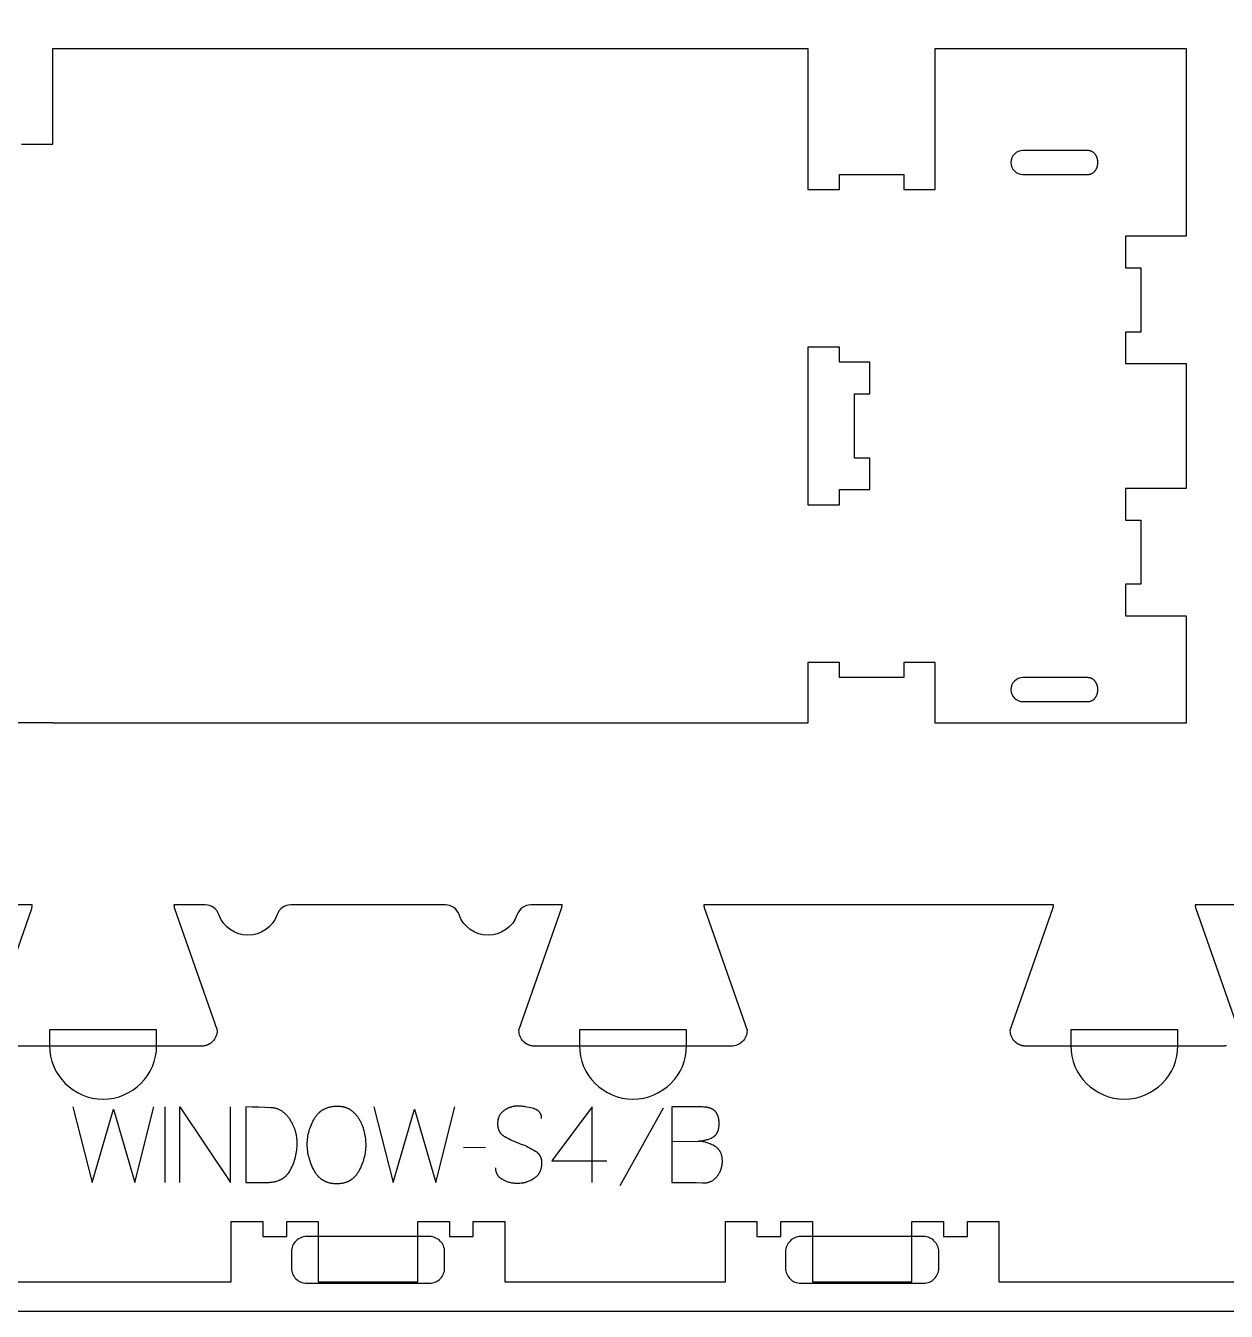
# Model space of a CAD drawing. Extents: x 0 to 4485, y 0 to 8771.
# Drawn here: x 2058 to 2534, y 3763 to 4272 of the extents above; entities that cross this region are included whole.
import ezdxf

# ---------------------------------------------------------------- set-up
doc = ezdxf.new("R2010")
doc.units = 0
for name, color, linetype in [('0_SHEET_SPRUCEPLY_2440X122', 1, 'CONTINUOUS'), ('1_ANYTOOL_1MMDEEP_LABELS_S', 2, 'CONTINUOUS'), ('3_ANYTOOL_CUTTHROUGH_INSID', 4, 'CONTINUOUS'), ('4_ANYTOOL_CUTTHROUGH_OUTSI', 5, 'CONTINUOUS'), ('5_ANYTOOL_HALF_MILL_9MM_IN', 3, 'CONTINUOUS')]:
    doc.layers.add(name, color=color, linetype=linetype)

msp = doc.modelspace()

# ---------------------------------------------------------------- linework, layer by layer
at = {"layer": '0_SHEET_SPRUCEPLY_2440X122'}
msp.add_lwpolyline([(371.7, 4982.59), (371.7, 3762.59), (2811.7, 3762.59), (2811.7, 4982.59)], close=True, dxfattribs=at)
at = {"layer": '1_ANYTOOL_1MMDEEP_LABELS_S', "color": 2}
for points in [[(2076.81, 3843.6), (2084.52, 3813.6), (2092.96, 3842.7), (2101.45, 3813.6), (2108.95, 3843.6)], [(2113.32, 3843.6), (2113.32, 3813.6)], [(2119.32, 3813.6), (2119.32, 3843.6), (2139.38, 3813.6), (2139.38, 3843.6)], [(2196.21, 3843.6), (2203.92, 3813.6), (2212.36, 3842.7), (2220.85, 3813.6), (2228.35, 3843.6)], [(2262.81, 3839.01), (2262.8, 3839.2), (2262.8, 3839.3), (2262.79, 3839.39), (2262.79, 3839.48), (2262.78, 3839.57), (2262.77, 3839.66), (2262.76, 3839.74), (2262.74, 3839.83), (2262.73, 3839.91), (2262.71, 3840), (2262.69, 3840.08), (2262.67, 3840.16), (2262.65, 3840.25), (2262.63, 3840.33), (2262.6, 3840.4), (2262.58, 3840.48), (2262.55, 3840.56), (2262.52, 3840.64), (2262.49, 3840.71), (2262.45, 3840.79), (2262.42, 3840.86), (2262.38, 3840.93), (2262.35, 3841), (2262.31, 3841.07), (2262.27, 3841.14), (2262.22, 3841.21), (2262.18, 3841.28), (2262.13, 3841.34), (2262.09, 3841.41), (2262.04, 3841.47), (2261.99, 3841.53), (2261.94, 3841.59), (2261.88, 3841.66), (2261.83, 3841.71), (2261.77, 3841.77), (2261.71, 3841.83), (2261.65, 3841.89), (2261.59, 3841.94), (2261.53, 3842), (2261.46, 3842.05), (2261.4, 3842.1), (2261.33, 3842.16), (2261.26, 3842.21), (2261.19, 3842.26), (2261.11, 3842.3), (2261.04, 3842.35), (2260.96, 3842.4), (2260.89, 3842.44), (2260.81, 3842.49), (2260.73, 3842.53), (2260.64, 3842.57), (2260.47, 3842.65), (2260.3, 3842.73), (2260.11, 3842.81), (2259.93, 3842.87), (2259.73, 3842.94), (2259.53, 3843), (2258.72, 3843.22), (2257.92, 3843.41), (2257.13, 3843.58), (2256.36, 3843.71), (2255.98, 3843.76), (2255.61, 3843.81), (2255.23, 3843.85), (2254.86, 3843.88), (2254.5, 3843.91), (2254.14, 3843.93), (2253.78, 3843.94), (2253.42, 3843.94), (2253.23, 3843.94), (2253.03, 3843.94), (2252.84, 3843.93), (2252.65, 3843.91), (2252.46, 3843.9), (2252.27, 3843.88), (2252.08, 3843.86), (2251.9, 3843.83), (2251.71, 3843.8), (2251.53, 3843.77), (2251.35, 3843.73), (2251.17, 3843.69), (2250.99, 3843.64), (2250.81, 3843.59), (2250.63, 3843.54), (2250.45, 3843.49), (2250.28, 3843.43), (2250.11, 3843.37), (2249.93, 3843.3), (2249.76, 3843.23), (2249.59, 3843.16), (2249.42, 3843.08), (2249.26, 3843), (2249.09, 3842.92), (2248.93, 3842.83), (2248.76, 3842.74), (2248.6, 3842.65), (2248.44, 3842.55), (2248.28, 3842.45), (2248.12, 3842.34), (2247.96, 3842.23), (2247.81, 3842.12), (2247.65, 3842.01), (2247.51, 3841.89), (2247.36, 3841.77), (2247.22, 3841.64), (2247.09, 3841.51), (2246.96, 3841.38), (2246.84, 3841.25), (2246.72, 3841.11), (2246.61, 3840.97), (2246.5, 3840.83), (2246.39, 3840.68), (2246.29, 3840.54), (2246.2, 3840.38), (2246.11, 3840.23), (2246.02, 3840.07), (2245.94, 3839.91), (2245.87, 3839.75), (2245.8, 3839.58), (2245.73, 3839.41), (2245.67, 3839.23), (2245.62, 3839.06), (2245.56, 3838.88), (2245.52, 3838.7), (2245.48, 3838.51), (2245.44, 3838.32), (2245.41, 3838.13), (2245.38, 3837.93), (2245.36, 3837.74), (2245.34, 3837.54), (2245.33, 3837.33), (2245.32, 3837.12), (2245.32, 3836.91), (2245.32, 3836.7), (2245.33, 3836.49), (2245.35, 3836.28), (2245.37, 3836.08), (2245.39, 3835.88), (2245.42, 3835.68), (2245.46, 3835.49), (2245.5, 3835.3), (2245.55, 3835.11), (2245.6, 3834.93), (2245.66, 3834.75), (2245.72, 3834.58), (2245.75, 3834.49), (2245.79, 3834.41), (2245.83, 3834.32), (2245.86, 3834.24), (2245.9, 3834.16), (2245.94, 3834.07), (2245.99, 3833.99), (2246.03, 3833.91), (2246.07, 3833.84), (2246.12, 3833.76), (2246.17, 3833.68), (2246.22, 3833.61), (2246.27, 3833.53), (2246.32, 3833.46), (2246.37, 3833.38), (2246.43, 3833.31), (2246.48, 3833.24), (2246.54, 3833.17), (2246.6, 3833.1), (2246.66, 3833.03), (2246.72, 3832.97), (2246.78, 3832.9), (2246.85, 3832.83), (2246.91, 3832.77), (2247.05, 3832.64), (2247.19, 3832.52), (2247.34, 3832.4), (2247.49, 3832.28), (2247.64, 3832.17), (2247.81, 3832.06), (2247.98, 3831.96), (2248.15, 3831.86), (2248.87, 3831.47), (2249.6, 3831.09), (2250.34, 3830.72), (2251.11, 3830.36), (2251.89, 3830.02), (2252.68, 3829.68), (2253.49, 3829.36), (2254.32, 3829.05), (2255.15, 3828.74), (2255.95, 3828.41), (2256.74, 3828.07), (2257.5, 3827.71), (2258.25, 3827.33), (2258.97, 3826.94), (2259.68, 3826.54), (2260.36, 3826.11), (2260.53, 3826.01), (2260.69, 3825.89), (2260.84, 3825.78), (2260.92, 3825.72), (2260.99, 3825.65), (2261.06, 3825.59), (2261.14, 3825.53), (2261.2, 3825.47), (2261.27, 3825.4), (2261.34, 3825.34), (2261.4, 3825.27), (2261.47, 3825.2), (2261.53, 3825.13), (2261.59, 3825.06), (2261.65, 3824.99), (2261.7, 3824.92), (2261.76, 3824.85), (2261.81, 3824.77), (2261.87, 3824.7), (2261.92, 3824.62), (2261.97, 3824.55), (2262.02, 3824.47), (2262.06, 3824.39), (2262.11, 3824.31), (2262.15, 3824.23), (2262.2, 3824.15), (2262.24, 3824.07), (2262.28, 3823.98), (2262.31, 3823.9), (2262.35, 3823.81), (2262.39, 3823.72), (2262.42, 3823.64), (2262.45, 3823.55), (2262.48, 3823.46), (2262.51, 3823.37), (2262.54, 3823.28), (2262.57, 3823.19), (2262.62, 3823), (2262.66, 3822.81), (2262.7, 3822.61), (2262.73, 3822.41), (2262.75, 3822.21), (2262.77, 3822), (2262.79, 3821.79), (2262.79, 3821.57), (2262.79, 3821.35), (2262.79, 3821.13), (2262.78, 3820.9), (2262.76, 3820.67), (2262.74, 3820.44), (2262.72, 3820.21), (2262.69, 3819.99), (2262.65, 3819.77), (2262.61, 3819.55), (2262.56, 3819.34), (2262.51, 3819.13), (2262.45, 3818.93), (2262.39, 3818.73), (2262.33, 3818.53), (2262.25, 3818.33), (2262.18, 3818.14), (2262.1, 3817.96), (2262.01, 3817.77), (2261.92, 3817.6), (2261.82, 3817.42), (2261.72, 3817.25), (2261.61, 3817.08), (2261.5, 3816.92), (2261.39, 3816.76), (2261.26, 3816.6), (2261.14, 3816.45), (2261, 3816.3), (2260.87, 3816.15), (2260.73, 3816.01), (2260.58, 3815.87), (2260.43, 3815.74), (2260.27, 3815.61), (2260.11, 3815.48), (2259.94, 3815.36), (2259.77, 3815.24), (2259.59, 3815.12), (2259.23, 3814.9), (2258.87, 3814.69), (2258.5, 3814.5), (2258.13, 3814.32), (2257.75, 3814.16), (2257.38, 3814.01), (2257.19, 3813.94), (2256.99, 3813.87), (2256.8, 3813.81), (2256.61, 3813.75), (2256.42, 3813.69), (2256.22, 3813.64), (2256.02, 3813.59), (2255.83, 3813.54), (2255.63, 3813.5), (2255.43, 3813.46), (2255.23, 3813.42), (2255.03, 3813.39), (2254.83, 3813.36), (2254.63, 3813.34), (2254.22, 3813.3), (2253.81, 3813.27), (2253.4, 3813.26), (2252.99, 3813.26), (2252.58, 3813.27), (2252.18, 3813.3), (2251.78, 3813.34), (2251.38, 3813.39), (2250.99, 3813.45), (2250.6, 3813.53), (2250.22, 3813.62), (2249.85, 3813.72), (2249.47, 3813.84), (2249.11, 3813.97), (2248.74, 3814.11), (2248.38, 3814.26), (2248.03, 3814.43), (2247.68, 3814.61), (2247.34, 3814.8), (2247.17, 3814.9), (2247, 3815), (2246.85, 3815.11), (2246.69, 3815.22), (2246.55, 3815.33), (2246.4, 3815.45), (2246.27, 3815.57), (2246.14, 3815.69), (2246.01, 3815.81), (2245.89, 3815.94), (2245.77, 3816.07), (2245.66, 3816.2), (2245.61, 3816.27), (2245.56, 3816.34), (2245.51, 3816.41), (2245.46, 3816.48), (2245.41, 3816.55), (2245.37, 3816.62), (2245.32, 3816.69), (2245.28, 3816.76), (2245.24, 3816.83), (2245.2, 3816.91), (2245.16, 3816.98), (2245.12, 3817.06), (2245.08, 3817.14), (2245.05, 3817.21), (2245.01, 3817.29), (2244.98, 3817.37), (2244.95, 3817.45), (2244.92, 3817.53), (2244.89, 3817.61), (2244.86, 3817.69), (2244.81, 3817.85), (2244.76, 3818.02), (2244.72, 3818.19), (2244.69, 3818.37), (2244.66, 3818.54), (2244.64, 3818.72), (2244.62, 3818.91), (2244.6, 3819.09), (2244.6, 3819.28), (2244.59, 3819.47)], [(2282.82, 3813.6), (2282.86, 3843.64), (2266.84, 3822.26)], [(2314.45, 3829.93), (2324.99, 3830.06), (2325.39, 3830.09), (2325.79, 3830.13), (2326.17, 3830.18), (2326.56, 3830.24), (2326.93, 3830.3), (2327.3, 3830.38), (2327.67, 3830.46), (2328.03, 3830.56), (2328.39, 3830.66), (2328.73, 3830.77), (2329.08, 3830.89), (2329.42, 3831.02), (2329.75, 3831.16), (2330.08, 3831.3), (2330.4, 3831.46), (2330.71, 3831.62), (2330.79, 3831.66), (2330.87, 3831.71), (2330.94, 3831.75), (2331.02, 3831.8), (2331.09, 3831.85), (2331.16, 3831.9), (2331.23, 3831.95), (2331.3, 3832), (2331.37, 3832.06), (2331.44, 3832.11), (2331.5, 3832.17), (2331.57, 3832.23), (2331.63, 3832.29), (2331.69, 3832.35), (2331.75, 3832.41), (2331.81, 3832.47), (2331.87, 3832.54), (2331.93, 3832.6), (2331.98, 3832.67), (2332.04, 3832.74), (2332.09, 3832.81), (2332.14, 3832.88), (2332.19, 3832.95), (2332.24, 3833.03), (2332.29, 3833.1), (2332.34, 3833.18), (2332.38, 3833.26), (2332.43, 3833.34), (2332.47, 3833.42), (2332.51, 3833.5), (2332.56, 3833.59), (2332.59, 3833.67), (2332.63, 3833.76), (2332.67, 3833.85), (2332.74, 3834.03), (2332.81, 3834.21), (2332.87, 3834.41), (2332.93, 3834.6), (2332.98, 3834.81), (2333.02, 3835.01), (2333.07, 3835.23), (2333.1, 3835.44), (2333.13, 3835.67), (2333.16, 3835.9), (2333.18, 3836.13), (2333.2, 3836.37), (2333.21, 3836.62), (2333.22, 3836.87), (2333.22, 3837.13), (2333.22, 3837.53), (2333.21, 3837.72), (2333.2, 3837.91), (2333.18, 3838.1), (2333.16, 3838.29), (2333.14, 3838.47), (2333.12, 3838.65), (2333.09, 3838.82), (2333.06, 3838.99), (2333.02, 3839.16), (2332.99, 3839.33), (2332.95, 3839.49), (2332.9, 3839.65), (2332.85, 3839.81), (2332.8, 3839.96), (2332.75, 3840.11), (2332.69, 3840.26), (2332.63, 3840.4), (2332.57, 3840.54), (2332.5, 3840.68), (2332.43, 3840.81), (2332.36, 3840.94), (2332.28, 3841.07), (2332.2, 3841.2), (2332.12, 3841.32), (2332.03, 3841.44), (2331.94, 3841.55), (2331.85, 3841.67), (2331.75, 3841.77), (2331.65, 3841.88), (2331.55, 3841.98), (2331.44, 3842.08), (2331.33, 3842.18), (2331.22, 3842.27), (2331.11, 3842.36), (2330.99, 3842.45), (2330.86, 3842.53), (2330.74, 3842.61), (2330.61, 3842.69), (2330.48, 3842.76), (2330.34, 3842.84), (2330.2, 3842.9), (2330.06, 3842.97), (2329.92, 3843.03), (2329.77, 3843.09), (2329.62, 3843.14), (2329.46, 3843.2), (2329.3, 3843.25), (2329.14, 3843.29), (2328.98, 3843.33), (2328.81, 3843.37), (2328.64, 3843.41), (2328.46, 3843.44), (2328.28, 3843.47), (2328.1, 3843.5), (2327.92, 3843.52), (2327.73, 3843.54), (2327.54, 3843.56), (2327.35, 3843.58), (2326.95, 3843.59), (2326.54, 3843.6), (2314.45, 3843.6)], [(2314.45, 3843.6), (2314.45, 3813.6), (2324.14, 3813.6), (2326.66, 3813.51), (2326.89, 3813.51), (2327.12, 3813.51), (2327.34, 3813.52), (2327.56, 3813.53), (2327.78, 3813.54), (2327.99, 3813.57), (2328.2, 3813.59), (2328.41, 3813.63), (2328.61, 3813.67), (2328.81, 3813.71), (2329.01, 3813.76), (2329.2, 3813.82), (2329.39, 3813.88), (2329.58, 3813.95), (2329.77, 3814.02), (2329.95, 3814.1), (2330.13, 3814.18), (2330.3, 3814.27), (2330.47, 3814.37), (2330.64, 3814.47), (2330.81, 3814.57), (2330.97, 3814.69), (2331.13, 3814.8), (2331.29, 3814.93), (2331.44, 3815.05), (2331.59, 3815.19), (2331.74, 3815.33), (2331.88, 3815.47), (2332.03, 3815.62), (2332.16, 3815.78), (2332.3, 3815.94), (2332.43, 3816.11), (2332.56, 3816.28), (2332.68, 3816.45), (2332.8, 3816.62), (2332.92, 3816.8), (2333.03, 3816.97), (2333.14, 3817.15), (2333.24, 3817.33), (2333.34, 3817.5), (2333.43, 3817.68), (2333.52, 3817.87), (2333.61, 3818.05), (2333.7, 3818.23), (2333.77, 3818.41), (2333.85, 3818.6), (2333.92, 3818.79), (2333.99, 3818.97), (2334.05, 3819.16), (2334.11, 3819.35), (2334.16, 3819.54), (2334.22, 3819.74), (2334.26, 3819.93), (2334.3, 3820.12), (2334.34, 3820.32), (2334.38, 3820.52), (2334.41, 3820.71), (2334.43, 3820.91), (2334.46, 3821.11), (2334.47, 3821.31), (2334.49, 3821.52), (2334.5, 3821.72), (2334.51, 3821.92), (2334.51, 3822.13), (2334.5, 3822.38), (2334.5, 3822.63), (2334.48, 3822.87), (2334.46, 3823.11), (2334.44, 3823.35), (2334.4, 3823.58), (2334.37, 3823.8), (2334.33, 3824.02), (2334.28, 3824.24), (2334.22, 3824.45), (2334.16, 3824.66), (2334.1, 3824.86), (2334.03, 3825.06), (2333.95, 3825.25), (2333.87, 3825.44), (2333.78, 3825.63), (2333.73, 3825.72), (2333.68, 3825.81), (2333.64, 3825.9), (2333.59, 3825.98), (2333.53, 3826.07), (2333.48, 3826.16), (2333.43, 3826.24), (2333.37, 3826.32), (2333.31, 3826.4), (2333.25, 3826.49), (2333.19, 3826.57), (2333.13, 3826.64), (2333.07, 3826.72), (2333, 3826.8), (2332.94, 3826.87), (2332.87, 3826.95), (2332.8, 3827.02), (2332.73, 3827.09), (2332.66, 3827.16), (2332.58, 3827.23), (2332.51, 3827.3), (2332.43, 3827.37), (2332.28, 3827.5), (2332.11, 3827.63), (2331.95, 3827.75), (2331.77, 3827.87), (2331.59, 3827.98), (2331.23, 3828.2), (2330.85, 3828.4), (2330.47, 3828.59), (2330.09, 3828.78), (2329.7, 3828.95), (2329.3, 3829.11), (2328.9, 3829.25), (2328.49, 3829.39), (2328.07, 3829.51), (2327.65, 3829.62), (2327.22, 3829.73), (2326.79, 3829.82), (2326.35, 3829.89), (2325.9, 3829.96), (2325.45, 3830.01), (2324.99, 3830.06)], [(2311.02, 3843.13), (2293.84, 3812.36)], [(2240.56, 3827.49), (2231.78, 3827.4)], [(2266.84, 3822.26), (2288.61, 3822.26)]]:
    msp.add_lwpolyline(points, dxfattribs=at)
for points in [[(2145.42, 3843.6), (2145.42, 3813.6), (2153.95, 3813.69), (2154.36, 3813.7), (2154.76, 3813.72), (2155.16, 3813.74), (2155.55, 3813.78), (2155.93, 3813.83), (2156.3, 3813.89), (2156.66, 3813.96), (2157.02, 3814.03), (2157.37, 3814.12), (2157.71, 3814.21), (2158.04, 3814.32), (2158.37, 3814.43), (2158.68, 3814.56), (2158.84, 3814.62), (2158.99, 3814.69), (2159.14, 3814.76), (2159.29, 3814.83), (2159.44, 3814.91), (2159.59, 3814.98), (2159.73, 3815.06), (2159.87, 3815.14), (2160.01, 3815.23), (2160.15, 3815.31), (2160.28, 3815.4), (2160.42, 3815.5), (2160.55, 3815.59), (2160.68, 3815.69), (2160.81, 3815.78), (2160.93, 3815.88), (2161.06, 3815.99), (2161.18, 3816.09), (2161.3, 3816.2), (2161.42, 3816.31), (2161.53, 3816.42), (2161.65, 3816.54), (2161.76, 3816.66), (2161.87, 3816.78), (2161.98, 3816.9), (2162.09, 3817.02), (2162.19, 3817.15), (2162.29, 3817.28), (2162.39, 3817.41), (2162.49, 3817.54), (2162.59, 3817.68), (2162.68, 3817.82), (2162.86, 3818.1), (2163.04, 3818.4), (2163.21, 3818.7), (2163.52, 3819.32), (2163.82, 3819.94), (2164.1, 3820.57), (2164.35, 3821.21), (2164.59, 3821.85), (2164.8, 3822.5), (2164.99, 3823.15), (2165.17, 3823.81), (2165.32, 3824.48), (2165.45, 3825.15), (2165.57, 3825.82), (2165.66, 3826.5), (2165.73, 3827.19), (2165.78, 3827.88), (2165.81, 3828.58), (2165.82, 3829.29), (2165.81, 3829.88), (2165.78, 3830.47), (2165.73, 3831.06), (2165.67, 3831.64), (2165.58, 3832.21), (2165.53, 3832.5), (2165.47, 3832.78), (2165.41, 3833.06), (2165.35, 3833.34), (2165.28, 3833.62), (2165.2, 3833.89), (2165.12, 3834.17), (2165.04, 3834.44), (2164.95, 3834.71), (2164.85, 3834.98), (2164.75, 3835.25), (2164.65, 3835.52), (2164.54, 3835.79), (2164.42, 3836.05), (2164.18, 3836.58), (2163.92, 3837.1), (2163.64, 3837.61), (2163.34, 3838.11), (2163.14, 3838.42), (2162.94, 3838.72), (2162.74, 3839.01), (2162.54, 3839.28), (2162.33, 3839.55), (2162.12, 3839.81), (2161.9, 3840.06), (2161.68, 3840.3), (2161.46, 3840.54), (2161.24, 3840.76), (2161.01, 3840.97), (2160.78, 3841.18), (2160.54, 3841.37), (2160.3, 3841.56), (2160.06, 3841.73), (2159.82, 3841.9), (2159.57, 3842.06), (2159.32, 3842.21), (2159.06, 3842.35), (2158.8, 3842.48), (2158.54, 3842.6), (2158.27, 3842.71), (2158, 3842.81), (2157.73, 3842.91), (2157.46, 3842.99), (2157.18, 3843.07), (2156.89, 3843.13), (2156.61, 3843.19), (2156.32, 3843.24), (2156.02, 3843.27), (2155.73, 3843.3), (2155.43, 3843.32), (2153, 3843.43), (2150.52, 3843.51), (2147.99, 3843.57)], [(2181.89, 3843.94), (2182.26, 3843.94), (2182.63, 3843.92), (2182.99, 3843.89), (2183.34, 3843.85), (2183.51, 3843.83), (2183.68, 3843.8), (2183.85, 3843.77), (2184.02, 3843.74), (2184.18, 3843.7), (2184.35, 3843.66), (2184.51, 3843.62), (2184.67, 3843.57), (2184.83, 3843.53), (2184.98, 3843.48), (2185.14, 3843.42), (2185.29, 3843.37), (2185.44, 3843.31), (2185.59, 3843.24), (2185.74, 3843.18), (2185.89, 3843.11), (2186.03, 3843.04), (2186.17, 3842.97), (2186.31, 3842.89), (2186.45, 3842.81), (2186.59, 3842.73), (2186.73, 3842.64), (2186.86, 3842.56), (2186.99, 3842.46), (2187.25, 3842.28), (2187.51, 3842.08), (2187.75, 3841.88), (2188, 3841.68), (2188.23, 3841.46), (2188.46, 3841.24), (2188.69, 3841.02), (2188.91, 3840.79), (2189.12, 3840.55), (2189.33, 3840.31), (2189.53, 3840.06), (2189.72, 3839.8), (2189.91, 3839.54), (2190.09, 3839.27), (2190.27, 3839), (2190.44, 3838.71), (2190.61, 3838.43), (2190.77, 3838.14), (2190.92, 3837.85), (2191.07, 3837.55), (2191.22, 3837.25), (2191.35, 3836.94), (2191.48, 3836.64), (2191.61, 3836.33), (2191.73, 3836.01), (2191.85, 3835.69), (2191.96, 3835.37), (2192.06, 3835.04), (2192.16, 3834.71), (2192.25, 3834.38), (2192.33, 3834.04), (2192.41, 3833.7), (2192.56, 3833.02), (2192.69, 3832.34), (2192.79, 3831.67), (2192.88, 3831.01), (2192.95, 3830.36), (2193, 3829.71), (2193.03, 3829.06), (2193.04, 3828.43), (2193.03, 3827.79), (2192.99, 3827.15), (2192.94, 3826.52), (2192.86, 3825.88), (2192.77, 3825.24), (2192.65, 3824.6), (2192.51, 3823.97), (2192.34, 3823.33), (2192.16, 3822.69), (2191.96, 3822.05), (2191.73, 3821.42), (2191.48, 3820.78), (2191.21, 3820.14), (2190.92, 3819.5), (2190.61, 3818.87), (2190.27, 3818.23), (2190.1, 3817.92), (2189.91, 3817.61), (2189.73, 3817.32), (2189.53, 3817.03), (2189.33, 3816.76), (2189.12, 3816.5), (2188.91, 3816.24), (2188.69, 3816), (2188.58, 3815.88), (2188.46, 3815.76), (2188.35, 3815.65), (2188.23, 3815.54), (2188.11, 3815.43), (2187.99, 3815.33), (2187.87, 3815.22), (2187.75, 3815.12), (2187.62, 3815.02), (2187.5, 3814.93), (2187.37, 3814.83), (2187.24, 3814.74), (2187.11, 3814.65), (2186.98, 3814.57), (2186.84, 3814.49), (2186.71, 3814.4), (2186.57, 3814.33), (2186.43, 3814.25), (2186.29, 3814.18), (2186.15, 3814.11), (2186.01, 3814.04), (2185.86, 3813.97), (2185.72, 3813.91), (2185.57, 3813.85), (2185.42, 3813.79), (2185.27, 3813.73), (2185.12, 3813.68), (2184.96, 3813.63), (2184.65, 3813.53), (2184.33, 3813.45), (2184, 3813.37), (2183.67, 3813.31), (2183.33, 3813.25), (2182.99, 3813.21), (2182.64, 3813.17), (2182.28, 3813.15), (2181.92, 3813.13), (2181.55, 3813.13), (2181.17, 3813.13), (2180.79, 3813.15), (2180.42, 3813.17), (2180.06, 3813.21), (2179.7, 3813.26), (2179.36, 3813.31), (2179.01, 3813.38), (2178.68, 3813.45), (2178.35, 3813.54), (2178.03, 3813.64), (2177.87, 3813.69), (2177.71, 3813.74), (2177.55, 3813.8), (2177.4, 3813.86), (2177.25, 3813.92), (2177.1, 3813.98), (2176.95, 3814.05), (2176.8, 3814.12), (2176.66, 3814.19), (2176.51, 3814.27), (2176.37, 3814.35), (2176.23, 3814.43), (2176.09, 3814.51), (2175.95, 3814.59), (2175.82, 3814.68), (2175.69, 3814.77), (2175.55, 3814.86), (2175.42, 3814.96), (2175.29, 3815.05), (2175.17, 3815.15), (2175.04, 3815.26), (2174.92, 3815.36), (2174.8, 3815.47), (2174.67, 3815.58), (2174.56, 3815.69), (2174.44, 3815.81), (2174.32, 3815.93), (2174.21, 3816.05), (2174.1, 3816.17), (2173.99, 3816.29), (2173.77, 3816.55), (2173.56, 3816.82), (2173.36, 3817.1), (2173.16, 3817.39), (2172.97, 3817.69), (2172.79, 3818), (2172.61, 3818.31), (2172.28, 3818.96), (2171.97, 3819.61), (2171.68, 3820.26), (2171.41, 3820.91), (2171.16, 3821.56), (2170.93, 3822.21), (2170.72, 3822.86), (2170.54, 3823.51), (2170.38, 3824.16), (2170.24, 3824.81), (2170.12, 3825.47), (2170.02, 3826.12), (2169.95, 3826.77), (2169.89, 3827.42), (2169.86, 3828.08), (2169.85, 3828.73), (2169.86, 3829.42), (2169.9, 3830.11), (2169.95, 3830.79), (2170.03, 3831.47), (2170.13, 3832.14), (2170.26, 3832.8), (2170.4, 3833.46), (2170.57, 3834.11), (2170.77, 3834.76), (2170.98, 3835.4), (2171.22, 3836.04), (2171.48, 3836.66), (2171.76, 3837.29), (2172.07, 3837.9), (2172.39, 3838.52), (2172.74, 3839.12), (2172.93, 3839.42), (2173.12, 3839.71), (2173.32, 3839.98), (2173.52, 3840.25), (2173.73, 3840.51), (2173.95, 3840.76), (2174.17, 3841), (2174.4, 3841.23), (2174.52, 3841.34), (2174.64, 3841.45), (2174.76, 3841.56), (2174.88, 3841.66), (2175, 3841.77), (2175.13, 3841.87), (2175.26, 3841.96), (2175.39, 3842.06), (2175.52, 3842.15), (2175.65, 3842.24), (2175.78, 3842.33), (2175.92, 3842.42), (2176.06, 3842.5), (2176.19, 3842.58), (2176.33, 3842.66), (2176.48, 3842.74), (2176.62, 3842.81), (2176.77, 3842.88), (2177.06, 3843.02), (2177.36, 3843.15), (2177.67, 3843.27), (2177.99, 3843.37), (2178.31, 3843.47), (2178.64, 3843.56), (2178.97, 3843.64), (2179.32, 3843.71), (2179.67, 3843.77), (2180.02, 3843.83), (2180.38, 3843.87), (2180.75, 3843.9), (2181.12, 3843.92), (2181.51, 3843.94)]]:
    msp.add_lwpolyline(points, close=True, dxfattribs=at)
at = {"layer": '3_ANYTOOL_CUTTHROUGH_INSID', "color": 4}
for points in [[(2453.7, 4222.84, 1), (2453.7, 4213.34), (2479.44, 4213.34), (2479.54, 4213.34), (2479.64, 4213.35), (2479.74, 4213.35), (2479.83, 4213.36), (2479.93, 4213.38), (2480.03, 4213.39), (2480.12, 4213.41), (2480.22, 4213.43), (2480.32, 4213.45), (2480.42, 4213.48), (2480.52, 4213.51), (2480.61, 4213.54), (2480.71, 4213.58), (2480.81, 4213.61), (2480.9, 4213.65), (2480.99, 4213.7), (2481.09, 4213.74), (2481.18, 4213.79), (2481.28, 4213.85), (2481.37, 4213.9), (2481.46, 4213.96), (2481.55, 4214.02), (2481.63, 4214.09), (2481.72, 4214.15), (2481.8, 4214.22), (2481.89, 4214.3), (2481.97, 4214.37), (2482.05, 4214.45), (2482.13, 4214.53), (2482.2, 4214.61), (2482.27, 4214.69), (2482.35, 4214.78), (2482.42, 4214.87), (2482.48, 4214.96), (2482.55, 4215.05), (2482.61, 4215.14), (2482.67, 4215.24), (2482.73, 4215.34), (2482.79, 4215.44), (2482.84, 4215.54), (2482.9, 4215.64), (2482.95, 4215.74), (2482.99, 4215.84), (2483.04, 4215.95), (2483.08, 4216.05), (2483.12, 4216.16), (2483.16, 4216.27), (2483.19, 4216.37), (2483.23, 4216.48), (2483.26, 4216.59), (2483.28, 4216.7), (2483.31, 4216.8), (2483.33, 4216.91), (2483.35, 4217.02), (2483.37, 4217.13), (2483.39, 4217.24), (2483.41, 4217.35), (2483.42, 4217.45), (2483.43, 4217.56), (2483.44, 4217.67), (2483.44, 4217.77), (2483.45, 4217.88), (2483.45, 4217.99), (2483.45, 4218.09), (2483.45, 4218.2), (2483.45, 4218.31), (2483.44, 4218.41), (2483.44, 4218.52), (2483.43, 4218.63), (2483.42, 4218.73), (2483.41, 4218.84), (2483.39, 4218.94), (2483.37, 4219.05), (2483.35, 4219.16), (2483.33, 4219.27), (2483.31, 4219.38), (2483.28, 4219.49), (2483.26, 4219.6), (2483.23, 4219.71), (2483.19, 4219.81), (2483.16, 4219.92), (2483.12, 4220.03), (2483.08, 4220.13), (2483.04, 4220.24), (2482.99, 4220.34), (2482.95, 4220.45), (2482.9, 4220.55), (2482.84, 4220.65), (2482.79, 4220.75), (2482.73, 4220.85), (2482.67, 4220.95), (2482.61, 4221.04), (2482.55, 4221.14), (2482.48, 4221.23), (2482.42, 4221.32), (2482.35, 4221.41), (2482.27, 4221.49), (2482.2, 4221.58), (2482.13, 4221.66), (2482.05, 4221.74), (2481.97, 4221.81), (2481.89, 4221.89), (2481.8, 4221.96), (2481.72, 4222.03), (2481.63, 4222.1), (2481.55, 4222.16), (2481.46, 4222.22), (2481.37, 4222.28), (2481.28, 4222.34), (2481.18, 4222.39), (2481.09, 4222.44), (2480.99, 4222.49), (2480.9, 4222.53), (2480.81, 4222.57), (2480.71, 4222.61), (2480.61, 4222.65), (2480.52, 4222.68), (2480.42, 4222.71), (2480.32, 4222.73), (2480.22, 4222.76), (2480.12, 4222.78), (2480.03, 4222.79), (2479.93, 4222.81), (2479.83, 4222.82), (2479.74, 4222.83), (2479.64, 4222.84), (2479.54, 4222.84), (2479.44, 4222.84)], [(2453.7, 4004.34), (2479.44, 4004.34), (2479.54, 4004.34), (2479.64, 4004.35), (2479.74, 4004.35), (2479.83, 4004.36), (2479.93, 4004.38), (2480.03, 4004.39), (2480.12, 4004.41), (2480.22, 4004.43), (2480.32, 4004.45), (2480.42, 4004.48), (2480.52, 4004.51), (2480.61, 4004.54), (2480.71, 4004.58), (2480.81, 4004.61), (2480.9, 4004.65), (2480.99, 4004.7), (2481.09, 4004.74), (2481.18, 4004.79), (2481.28, 4004.85), (2481.37, 4004.9), (2481.46, 4004.96), (2481.55, 4005.02), (2481.63, 4005.09), (2481.72, 4005.15), (2481.8, 4005.22), (2481.89, 4005.3), (2481.97, 4005.37), (2482.05, 4005.45), (2482.13, 4005.53), (2482.2, 4005.61), (2482.27, 4005.69), (2482.35, 4005.78), (2482.42, 4005.87), (2482.48, 4005.96), (2482.55, 4006.05), (2482.61, 4006.14), (2482.67, 4006.24), (2482.73, 4006.34), (2482.79, 4006.44), (2482.84, 4006.54), (2482.9, 4006.64), (2482.95, 4006.74), (2482.99, 4006.84), (2483.04, 4006.95), (2483.08, 4007.05), (2483.12, 4007.16), (2483.16, 4007.27), (2483.19, 4007.37), (2483.23, 4007.48), (2483.26, 4007.59), (2483.28, 4007.7), (2483.31, 4007.8), (2483.33, 4007.91), (2483.35, 4008.02), (2483.37, 4008.13), (2483.39, 4008.24), (2483.41, 4008.35), (2483.42, 4008.45), (2483.43, 4008.56), (2483.44, 4008.67), (2483.44, 4008.77), (2483.45, 4008.88), (2483.45, 4008.99), (2483.45, 4009.09), (2483.45, 4009.2), (2483.45, 4009.31), (2483.44, 4009.41), (2483.44, 4009.52), (2483.43, 4009.63), (2483.42, 4009.73), (2483.41, 4009.84), (2483.39, 4009.94), (2483.37, 4010.05), (2483.35, 4010.16), (2483.33, 4010.27), (2483.31, 4010.38), (2483.28, 4010.49), (2483.26, 4010.6), (2483.23, 4010.71), (2483.19, 4010.81), (2483.16, 4010.92), (2483.12, 4011.03), (2483.08, 4011.13), (2483.04, 4011.24), (2482.99, 4011.34), (2482.95, 4011.45), (2482.9, 4011.55), (2482.84, 4011.65), (2482.79, 4011.75), (2482.73, 4011.85), (2482.67, 4011.95), (2482.61, 4012.04), (2482.55, 4012.14), (2482.48, 4012.23), (2482.42, 4012.32), (2482.35, 4012.41), (2482.27, 4012.49), (2482.2, 4012.58), (2482.13, 4012.66), (2482.05, 4012.74), (2481.97, 4012.81), (2481.89, 4012.89), (2481.8, 4012.96), (2481.72, 4013.03), (2481.63, 4013.1), (2481.55, 4013.16), (2481.46, 4013.22), (2481.37, 4013.28), (2481.28, 4013.34), (2481.18, 4013.39), (2481.09, 4013.44), (2480.99, 4013.49), (2480.9, 4013.53), (2480.81, 4013.57), (2480.71, 4013.61), (2480.61, 4013.65), (2480.52, 4013.68), (2480.42, 4013.71), (2480.32, 4013.73), (2480.22, 4013.76), (2480.12, 4013.78), (2480.03, 4013.79), (2479.93, 4013.81), (2479.83, 4013.82), (2479.74, 4013.83), (2479.64, 4013.84), (2479.54, 4013.84), (2479.44, 4013.84), (2453.7, 4013.84, 1)]]:
    msp.add_lwpolyline(points, format="xyb", close=True, dxfattribs=at)
msp.add_lwpolyline([(2368.7, 4082.39), (2380.95, 4082.39), (2380.95, 4088.39), (2392.95, 4088.39), (2392.95, 4100.89), (2386.95, 4100.89), (2386.95, 4126.39), (2392.95, 4126.39), (2392.95, 4138.89), (2380.95, 4138.89), (2380.95, 4144.89), (2368.45, 4144.89), (2368.45, 4082.39)], close=True, dxfattribs=at)
at = {"layer": '4_ANYTOOL_CUTTHROUGH_OUTSI', "color": 5}
for points in [[(2056.45, 4225.43), (2068.95, 4225.43), (2068.95, 4263.34), (2368.45, 4263.34), (2368.45, 4207.34), (2380.95, 4207.34), (2380.95, 4213.34), (2406.45, 4213.34), (2406.45, 4207.34), (2418.95, 4207.34), (2418.95, 4263.34), (2518.45, 4263.34), (2518.45, 4188.84), (2494.45, 4188.84), (2494.45, 4176.34), (2500.45, 4176.34), (2500.45, 4150.84), (2494.45, 4150.84), (2494.45, 4138.34), (2518.45, 4138.34), (2518.45, 4088.84), (2494.45, 4088.84), (2494.45, 4076.34), (2500.45, 4076.34), (2500.45, 4050.84), (2494.45, 4050.84), (2494.45, 4038.34), (2518.45, 4038.34), (2518.45, 3995.84), (2418.95, 3995.84), (2418.95, 4019.84), (2406.45, 4019.84), (2406.45, 4013.84), (2380.95, 4013.84), (2380.95, 4019.84), (2368.45, 4019.84), (2368.45, 3995.84), (2068.95, 3995.84), (2068.95, 3995.93), (1768.45, 3995.93)], [(2052.2, 3774.22), (2139.7, 3774.22), (2139.7, 3797.97), (2139.7, 3798.22), (2152.2, 3798.22), (2152.2, 3797.97), (2152.2, 3792.22), (2161.7, 3792.22), (2161.7, 3797.97), (2161.7, 3798.22), (2174.2, 3798.22), (2174.2, 3797.97), (2174.2, 3774.22), (2213.7, 3774.22), (2213.7, 3797.97), (2213.7, 3798.22), (2226.2, 3798.22), (2226.2, 3797.97), (2226.2, 3792.22), (2235.7, 3792.22), (2235.7, 3797.97), (2235.7, 3798.22), (2248.2, 3798.22), (2248.2, 3797.97), (2248.2, 3774.22), (2335.7, 3774.22), (2335.7, 3797.97), (2335.7, 3798.22), (2348.2, 3798.22), (2348.2, 3792.22), (2357.7, 3792.22), (2357.7, 3798.22), (2370.2, 3798.22), (2370.2, 3797.97), (2370.2, 3774.22), (2409.7, 3774.22), (2409.7, 3797.97), (2409.7, 3798.22), (2422.2, 3798.22), (2422.2, 3792.22), (2431.7, 3792.22), (2431.7, 3798.22), (2444.2, 3798.22), (2444.2, 3797.97), (2444.2, 3774.22), (2543.7, 3774.22)]]:
    msp.add_lwpolyline(points, dxfattribs=at)
for points in [[(2043.62, 3874.06), (2060.52, 3922.33), (2060.52, 3922.33, 0.061485), (2060.75, 3923.72), (1922.06, 3923.72, 0.061485)], [(2534.46, 3867.91), (2534.31, 3867.87), (2534.16, 3867.84), (2534.01, 3867.81), (2533.86, 3867.79), (2533.71, 3867.77), (2533.56, 3867.75), (2533.41, 3867.74), (2533.26, 3867.73), (2533.1, 3867.73), (2532.95, 3867.72), (2454.95, 3867.72), (2454.81, 3867.73), (2454.65, 3867.73), (2454.5, 3867.74), (2454.35, 3867.75), (2454.2, 3867.77), (2454.05, 3867.79), (2453.9, 3867.81), (2453.75, 3867.84), (2453.6, 3867.87), (2453.45, 3867.91), (2453.3, 3867.95), (2453.15, 3867.99), (2453, 3868.04), (2452.85, 3868.09), (2452.71, 3868.14), (2452.56, 3868.2), (2452.42, 3868.26), (2452.28, 3868.33), (2452.14, 3868.39), (2452, 3868.47), (2451.87, 3868.54), (2451.73, 3868.62), (2451.6, 3868.7), (2451.47, 3868.78), (2451.35, 3868.87), (2451.22, 3868.96), (2451.1, 3869.05), (2450.98, 3869.15), (2450.87, 3869.25), (2450.75, 3869.35), (2450.64, 3869.45), (2450.54, 3869.55, -0.198912), (2448.7, 3873.97), (2448.7, 3874.02), (2448.72, 3874.06), (2465.62, 3922.33), (2465.62, 3922.33, 0.061485), (2465.85, 3923.72), (2327.16, 3923.72, 0.061485), (2327.39, 3922.33), (2344.29, 3874.06), (2344.3, 3874.02), (2344.3, 3873.97), (2344.3, 3873.97, -0.414214), (2338.05, 3867.72), (2260.05, 3867.72), (2259.91, 3867.73), (2259.75, 3867.73), (2259.6, 3867.74), (2259.45, 3867.75), (2259.3, 3867.77), (2259.15, 3867.79), (2259, 3867.81), (2258.85, 3867.84), (2258.7, 3867.87), (2258.55, 3867.91), (2258.4, 3867.95), (2258.25, 3867.99), (2258.1, 3868.04), (2257.95, 3868.09), (2257.81, 3868.14), (2257.66, 3868.2), (2257.52, 3868.26), (2257.38, 3868.33), (2257.24, 3868.39), (2257.1, 3868.47), (2256.97, 3868.54), (2256.83, 3868.62), (2256.7, 3868.7), (2256.57, 3868.78), (2256.45, 3868.87), (2256.32, 3868.96), (2256.2, 3869.05), (2256.08, 3869.15), (2255.97, 3869.25), (2255.85, 3869.35), (2255.74, 3869.45), (2255.64, 3869.55, -0.198912), (2253.8, 3873.97), (2253.8, 3874.02), (2253.82, 3874.06), (2270.72, 3922.33), (2270.72, 3922.33, 0.061485), (2270.95, 3923.72), (2258.55, 3923.72, 0.317837), (2253.13, 3919.89, -0.317837), (2241.58, 3911.72, -0.317837), (2230.03, 3919.89, 0.317837), (2224.61, 3923.72), (2163.3, 3923.72, 0.317837), (2157.88, 3919.89, -0.707107), (2134.78, 3919.89, 0.317837), (2129.36, 3923.72), (2116.96, 3923.72, 0.061485), (2117.19, 3922.33), (2134.09, 3874.06), (2134.1, 3874.02), (2134.1, 3873.97), (2134.1, 3873.97, -0.198912), (2132.27, 3869.55), (2132.17, 3869.45), (2132.06, 3869.35), (2131.94, 3869.25), (2131.83, 3869.15), (2131.71, 3869.05), (2131.59, 3868.96), (2131.46, 3868.87), (2131.34, 3868.78), (2131.21, 3868.7), (2131.08, 3868.62), (2130.94, 3868.54), (2130.81, 3868.47), (2130.67, 3868.39), (2130.53, 3868.33), (2130.39, 3868.26), (2130.25, 3868.2), (2130.1, 3868.14), (2129.96, 3868.09), (2129.81, 3868.04), (2129.66, 3867.99), (2129.51, 3867.95), (2129.36, 3867.91), (2129.21, 3867.87), (2129.06, 3867.84), (2128.91, 3867.81), (2128.76, 3867.79), (2128.61, 3867.77), (2128.46, 3867.75), (2128.31, 3867.74), (2128.16, 3867.73), (2128, 3867.73), (2127.85, 3867.72), (2049.85, 3867.72, -0.414214)], [(2660.75, 3923.72), (2522.06, 3923.72, 0.061485), (2522.29, 3922.33), (2539.19, 3874.06)]]:
    msp.add_lwpolyline(points, format="xyb", dxfattribs=at)
at = {"layer": '5_ANYTOOL_HALF_MILL_9MM_IN'}
for points in [[(2067.6, 3867.97, 1), (2110.1, 3867.97), (2110.1, 3868.22), (2110.1, 3874.22), (2067.6, 3874.22), (2067.6, 3868.22), (2067.6, 3867.97)], [(2277.8, 3867.97, 1), (2320.3, 3867.97), (2320.3, 3868.22), (2320.3, 3874.22), (2277.8, 3874.22), (2277.8, 3868.22), (2277.8, 3867.97)], [(2472.7, 3867.97, 1), (2515.2, 3867.97), (2515.2, 3868.22), (2515.2, 3874.22), (2472.7, 3874.22), (2472.7, 3868.22), (2472.7, 3867.97)], [(2169.58, 3792.22, 0.414214), (2163.58, 3786.22), (2163.58, 3779.72, 0.414214), (2169.58, 3773.72), (2218.33, 3773.72, 0.414214), (2224.33, 3779.72), (2224.33, 3786.22, 0.414214), (2218.33, 3792.22)], [(2365.58, 3792.22, 0.414214), (2359.58, 3786.22), (2359.58, 3779.72, 0.414214), (2365.58, 3773.72), (2414.33, 3773.72, 0.414214), (2420.33, 3779.72), (2420.33, 3786.22, 0.414214), (2414.33, 3792.22)]]:
    msp.add_lwpolyline(points, format="xyb", close=True, dxfattribs=at)

doc.saveas('drawing.dxf')
